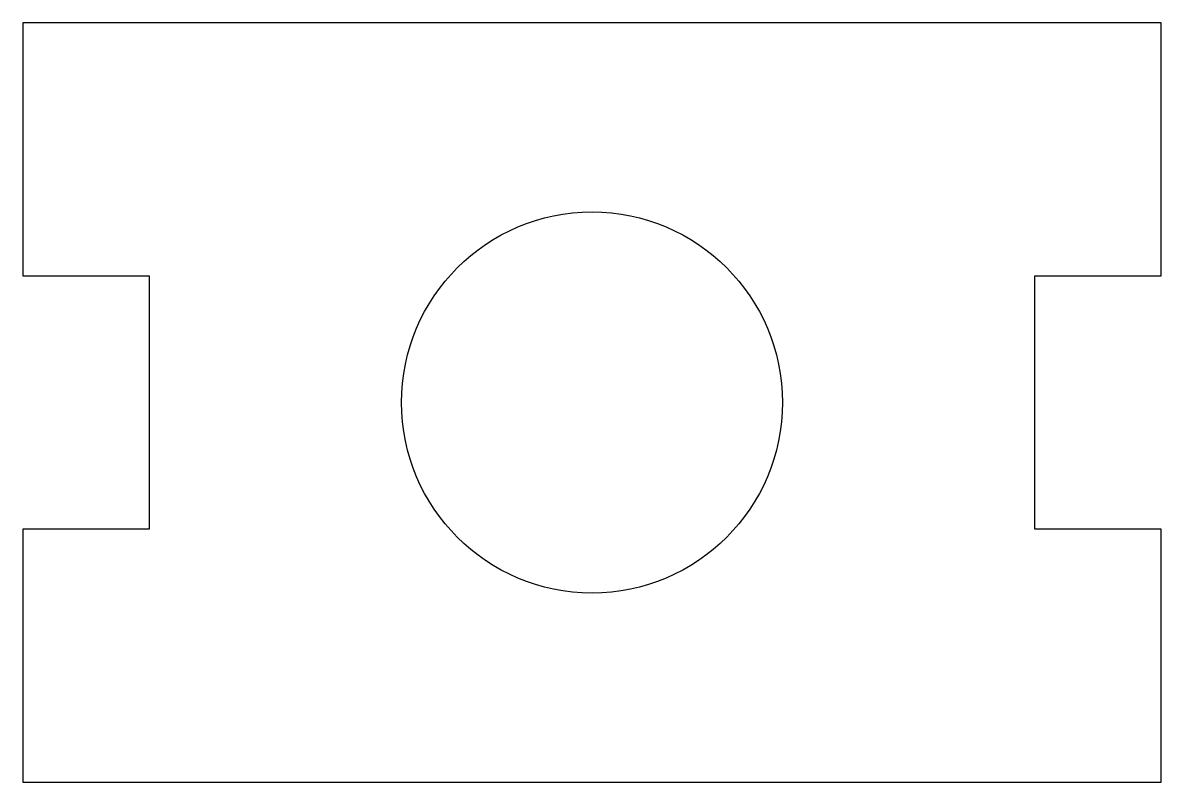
# Model space of a CAD drawing. Header units: centimetres. Extents: x -2.25 to 2.25, y -1.5 to 1.5.
import ezdxf

# ---------------------------------------------------------------- set-up
doc = ezdxf.new("R2010")
doc.units = ezdxf.units.CM

msp = doc.modelspace()

# ---------------------------------------------------------------- linework, layer by layer
at = {"color": 7, "linetype": 'Continuous', "lineweight": 25}
for p, q in [((2.25, 1.5), (-2.25, 1.5)), ((-2.25, 1.5), (-2.25, 0.5)), ((2.25, 0.5), (2.25, 1.5)), ((-2.25, 0.5), (-1.75, 0.5)), ((-1.75, 0.5), (-1.75, -0.5)), ((1.75, 0.5), (2.25, 0.5)), ((1.75, -0.5), (1.75, 0.5)), ((-2.25, -0.5), (-2.25, -1.5)), ((-1.75, -0.5), (-2.25, -0.5)), ((2.25, -0.5), (1.75, -0.5)), ((2.25, -1.5), (2.25, -0.5)), ((-2.25, -1.5), (2.25, -1.5))]:
    msp.add_line(p, q, dxfattribs=at)
msp.add_circle((0, 0), 0.7528, dxfattribs=at)

doc.saveas('drawing.dxf')
